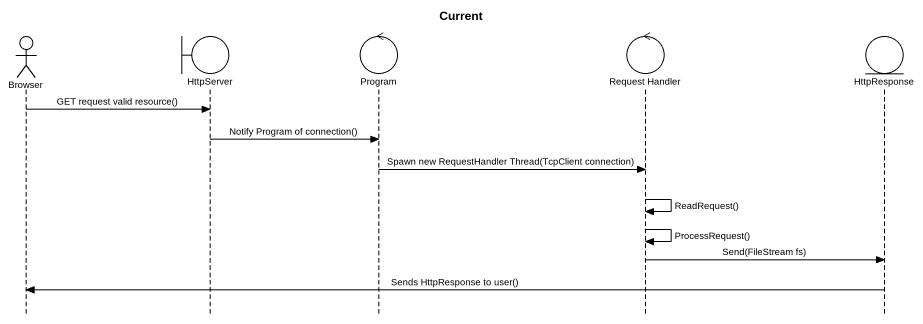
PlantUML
@startuml
title Current
hide footbox
actor Browser
boundary HttpServer
control Program
control "Request Handler" as Request_Handler
entity HttpResponse

Browser -> HttpServer : GET request valid resource()
HttpServer -> Program : Notify Program of connection()
Program -> Request_Handler : Spawn new RequestHandler Thread(TcpClient connection)
Request_Handler -> Request_Handler : ReadRequest()
Request_Handler -> Request_Handler : ProcessRequest()
Request_Handler -> HttpResponse : Send(FileStream fs)
HttpResponse -> Browser : Sends HttpResponse to user()
@enduml
